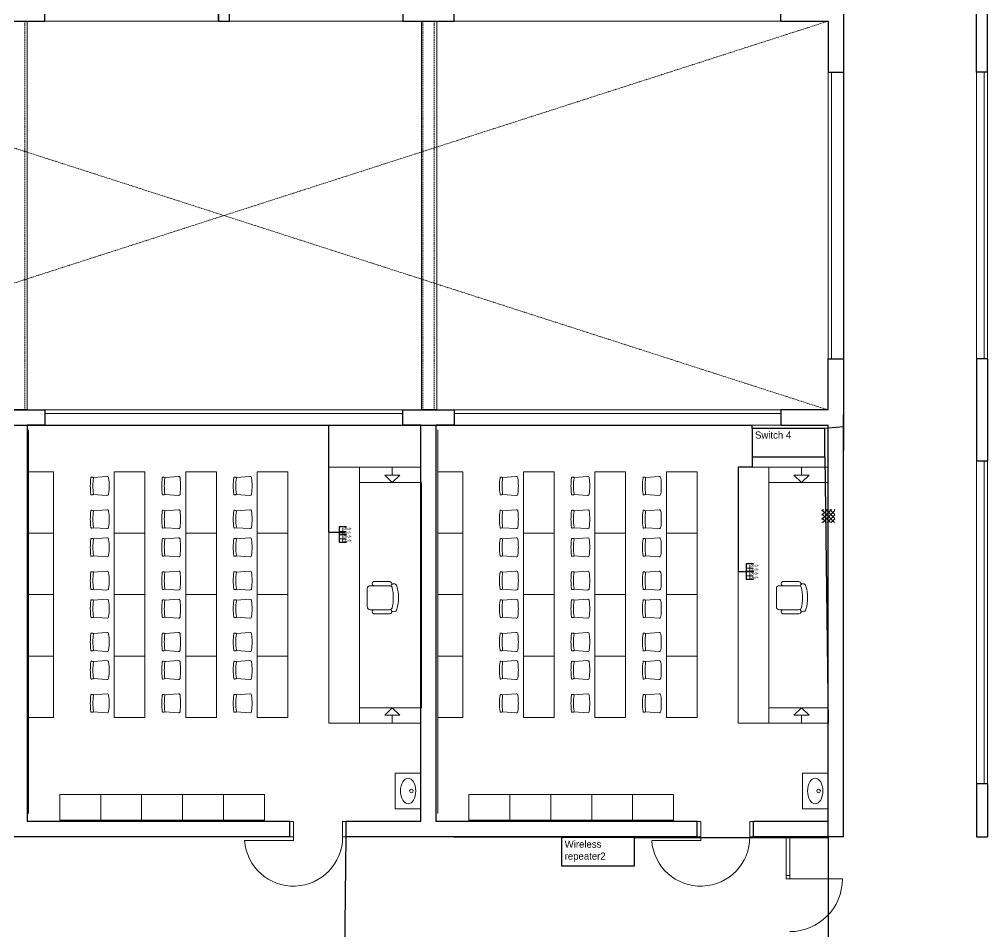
# Model space of a CAD drawing. Header units: inches. Extents: x 11 to 1053, y 2 to 902.
# Drawn here: x 189.3 to 378.6, y 184.9 to 363.3 of the extents above; entities that cross this region are included whole.
import ezdxf

# ---------------------------------------------------------------- set-up
doc = ezdxf.new("R2010")
doc.units = ezdxf.units.IN
doc.header["$MEASUREMENT"] = 0
doc.linetypes.add('DASHED', pattern=[0.75, 0.5, -0.25])
doc.linetypes.add('DASHED2', pattern=[0.375, 0.25, -0.125])
for name, color, linetype, lineweight in [('A-CRTKANO', 5, 'DASHED2', 0), ('A-GREDE', 5, 'DASHED2', 0), ('A-SANITARIJE', 253, 'Continuous', 0), ('OPREMA', 253, 'Continuous', 0), ('STOLARIJA', 5, 'Continuous', 0), ('ZID', 5, 'Continuous', 30)]:
    doc.layers.add(name, color=color, linetype=linetype, lineweight=lineweight)
doc.layers.add('SRAFURA', color=2, linetype='Continuous')

msp = doc.modelspace()

# ---------------------------------------------------------------- hatches: boundary and pattern name
at = {"layer": 'SRAFURA'}
h = msp.add_hatch(dxfattribs=at)
h.set_pattern_fill('ANSI37', color=256, scale=4.5, angle=90, style=0)
h.set_pattern_definition([(315, (5245.03795, -8074.3161), (0.397747564, 0.397747564), []), (45, (5245.03795, -8074.3161), (-0.397747564, 0.397747564), [])])
h.paths.add_polyline_path([(346.23, 264.91), (348.73, 264.91), (348.73, 267.41), (346.23, 267.41)])

# ---------------------------------------------------------------- linework, layer by layer
at = {"color": 3}
for p, q in [((350.43, 365.11, 50), (350.43, 283.58, 50)), ((251.11, 283.86, 100), (170.12, 283.86, 100)), ((249.83, 263, 50), (249.83, 283.91, 50)), ((332.57, 283.86, 100), (251.11, 283.86, 100)), ((332.57, 283.28, 100), (332.57, 283.86, 100)), ((350.43, 283.58, 50), (346.82, 283.28, 100)), ((332.57, 277.76, 100), (332.57, 275.69, 100)), ((346.82, 277.76, 100), (347.43, 225.69, 50)), ((332.57, 275.69, 100), (329.83, 275.69, 50)), ((329.83, 275.69, 50), (329.83, 255.33, 50)), ((295.35, 203.3), (253.23, 203.41, 50)), ((347.43, 203.3), (347.43, 166.41))]:
    msp.add_line(p, q, dxfattribs=at)
at = {"color": 2}
for p, q in [((253.29, 264.02), (251.86, 264.02)), ((251.86, 264.02), (251.86, 262.53)), ((251.86, 262.53), (253.29, 262.53)), ((253.29, 262.53), (251.86, 262.53)), ((251.86, 262.53), (251.86, 261.05)), ((251.86, 261.05), (253.29, 261.05)), ((332.88, 256.81), (331.45, 256.81)), ((331.45, 256.81), (331.45, 255.33)), ((331.45, 255.33), (332.88, 255.33)), ((332.88, 255.33), (331.45, 255.33)), ((331.45, 255.33), (331.45, 253.84)), ((331.45, 253.84), (332.88, 253.84))]:
    msp.add_line(p, q, dxfattribs=at)
at = {"color": 85, "true_color": 0x58ba48}
for p, q in [((249.83, 263, 50), (253.05, 263, 50)), ((329.83, 255.33, 50), (332.95, 255.33, 50)), ((347.43, 206.41, 50), (347.43, 225.69, 50)), ((347.43, 203.3), (347.43, 206.41, 50)), ((252.83, 171.89, 100), (253.23, 203.41, 50)), ((309.6, 203.3), (347.43, 203.3))]:
    msp.add_line(p, q, dxfattribs=at)
at = {"color": 85, "true_color": 0x58ba48, "elevation": 100}
msp.add_lwpolyline([(332.57, 283.28), (332.57, 277.76), (346.82, 277.76), (346.82, 283.28)], close=True, dxfattribs=at)
at = {"color": 6}
msp.add_lwpolyline([(295.35, 203.3), (295.35, 197.77), (309.6, 197.77), (309.6, 203.3)], close=True, dxfattribs=at)
at = {"layer": 'A-CRTKANO', "linetype": 'DASHED', "ltscale": 0.5}
for p, q in [((111.23, 362.91, 50), (347.43, 286.91, 50)), ((347.43, 362.91, 50), (111.23, 286.91, 50))]:
    msp.add_line(p, q, dxfattribs=at)
at = {"layer": 'A-GREDE'}
for p, q in [((190.43, 362.91, 50), (190.43, 286.91, 50)), ((268.23, 362.91, 50), (268.23, 286.91, 50)), ((270.43, 362.91, 50), (270.43, 286.91, 50))]:
    msp.add_line(p, q, dxfattribs=at)
at = {"layer": 'A-GREDE', "linetype": 'Continuous'}
for p, q in [((190.83, 362.91, 50), (190.83, 286.91, 50)), ((267.93, 362.91, 50), (267.93, 286.91, 50)), ((270.93, 362.91, 50), (270.93, 286.91, 50))]:
    msp.add_line(p, q, dxfattribs=at)
at = {"layer": 'A-SANITARIJE'}
for p, q in [((267.83, 215.91, 50), (262.83, 215.91, 50)), ((262.83, 215.91, 50), (262.83, 208.91, 50)), ((347.43, 215.91, 50), (342.43, 215.91, 50)), ((342.43, 215.91, 50), (342.43, 208.91, 50)), ((267.83, 208.91, 50), (262.83, 208.91, 50)), ((347.43, 208.91, 50), (342.43, 208.91, 50))]:
    msp.add_line(p, q, dxfattribs=at)
for centre in [(265.98, 212.41, 50), (345.58, 212.41, 50)]:
    msp.add_circle(centre, 0.35, dxfattribs=at)
at = {"layer": 'A-SANITARIJE', "extrusion": (0, 0, -1)}
for centre in [(265.33, 212.41, 50), (344.93, 212.41, 50)]:
    msp.add_ellipse(centre, major_axis=(0, 2.5), ratio=0.6, dxfattribs=at)
at = {"layer": 'OPREMA'}
for p, q in [((191.13, 207.99, 50), (191.13, 282.99, 50)), ((271.13, 207.99, 50), (271.13, 282.99, 50)), ((235.83, 274.79, 50), (235.83, 262.79, 50)), ((241.83, 274.79, 50), (235.83, 274.79, 50)), ((241.83, 262.79, 50), (241.83, 274.79, 50)), ((249.83, 275.69, 50), (249.83, 225.69, 50)), ((249.83, 275.69, 50), (255.83, 275.69, 50)), ((255.83, 275.69, 50), (255.83, 225.69, 50)), ((255.83, 275.69, 50), (267.89, 275.69, 50)), ((262.23, 274.17, 50), (262.23, 275.69, 50)), ((315.83, 274.79, 50), (315.83, 262.79, 50)), ((321.83, 274.79, 50), (315.83, 274.79, 50)), ((321.83, 262.79, 50), (321.83, 274.79, 50)), ((329.83, 275.69, 50), (329.83, 225.69, 50)), ((329.83, 275.69, 50), (335.83, 275.69, 50)), ((335.83, 275.69, 50), (335.83, 225.69, 50)), ((335.83, 275.69, 50), (347.43, 275.69, 50)), ((342.23, 274.17, 50), (342.23, 275.69, 50)), ((203.47, 273.78, 50), (203.67, 273.75, 50)), ((206.46, 273.89, 50), (203.77, 273.7, 50)), ((217.45, 273.78, 50), (217.65, 273.75, 50)), ((220.44, 273.89, 50), (217.75, 273.7, 50)), ((231.42, 273.78, 50), (231.62, 273.75, 50)), ((234.41, 273.89, 50), (231.72, 273.7, 50)), ((267.93, 272.69, 50), (255.83, 272.69, 50)), ((262.23, 272.69, 50), (260.75, 274.17, 50)), ((263.71, 274.17, 50), (260.75, 274.17, 50)), ((262.23, 272.69, 50), (263.71, 274.17, 50)), ((267.93, 228.69, 50), (267.93, 272.69, 50)), ((283.47, 273.78, 50), (283.67, 273.75, 50)), ((286.46, 273.89, 50), (283.77, 273.7, 50)), ((297.45, 273.78, 50), (297.65, 273.75, 50)), ((300.44, 273.89, 50), (297.75, 273.7, 50)), ((311.42, 273.78, 50), (311.62, 273.75, 50)), ((314.41, 273.89, 50), (311.72, 273.7, 50)), ((347.43, 272.69, 50), (335.83, 272.69, 50)), ((342.23, 272.69, 50), (340.75, 274.17, 50)), ((343.71, 274.17, 50), (340.75, 274.17, 50)), ((342.23, 272.69, 50), (343.71, 274.17, 50)), ((203.47, 270.29, 50), (203.67, 270.32, 50)), ((206.46, 270.19, 50), (203.77, 270.38, 50)), ((217.45, 270.29, 50), (217.65, 270.32, 50)), ((220.44, 270.19, 50), (217.75, 270.38, 50)), ((231.42, 270.29, 50), (231.62, 270.32, 50)), ((234.41, 270.19, 50), (231.72, 270.38, 50)), ((283.47, 270.29, 50), (283.67, 270.32, 50)), ((286.46, 270.19, 50), (283.77, 270.38, 50)), ((297.45, 270.29, 50), (297.65, 270.32, 50)), ((300.44, 270.19, 50), (297.75, 270.38, 50)), ((311.42, 270.29, 50), (311.62, 270.32, 50)), ((314.41, 270.19, 50), (311.72, 270.38, 50)), ((203.47, 267.28, 50), (203.67, 267.25, 50)), ((206.46, 267.39, 50), (203.77, 267.2, 50)), ((217.45, 267.28, 50), (217.65, 267.25, 50)), ((220.44, 267.39, 50), (217.75, 267.2, 50)), ((231.42, 267.28, 50), (231.62, 267.25, 50)), ((234.41, 267.39, 50), (231.72, 267.2, 50)), ((283.47, 267.28, 50), (283.67, 267.25, 50)), ((286.46, 267.39, 50), (283.77, 267.2, 50)), ((297.45, 267.28, 50), (297.65, 267.25, 50)), ((300.44, 267.39, 50), (297.75, 267.2, 50)), ((311.42, 267.28, 50), (311.62, 267.25, 50)), ((314.41, 267.39, 50), (311.72, 267.2, 50)), ((249.83, 235.79, 50), (249.83, 265.79, 50)), ((329.83, 235.79, 50), (329.83, 265.79, 50)), ((203.47, 263.79, 50), (203.67, 263.82, 50)), ((206.46, 263.69, 50), (203.77, 263.88, 50)), ((217.45, 263.79, 50), (217.65, 263.82, 50)), ((220.44, 263.69, 50), (217.75, 263.88, 50)), ((231.42, 263.79, 50), (231.62, 263.82, 50)), ((234.41, 263.69, 50), (231.72, 263.88, 50)), ((283.47, 263.79, 50), (283.67, 263.82, 50)), ((286.46, 263.69, 50), (283.77, 263.88, 50)), ((297.45, 263.79, 50), (297.65, 263.82, 50)), ((300.44, 263.69, 50), (297.75, 263.88, 50)), ((311.42, 263.79, 50), (311.62, 263.82, 50)), ((314.41, 263.69, 50), (311.72, 263.88, 50)), ((203.47, 261.78, 50), (203.67, 261.75, 50)), ((206.46, 261.89, 50), (203.77, 261.7, 50)), ((217.45, 261.78, 50), (217.65, 261.75, 50)), ((220.44, 261.89, 50), (217.75, 261.7, 50)), ((231.42, 261.78, 50), (231.62, 261.75, 50)), ((234.41, 261.89, 50), (231.72, 261.7, 50)), ((235.83, 262.79, 50), (241.83, 262.79, 50)), ((283.47, 261.78, 50), (283.67, 261.75, 50)), ((286.46, 261.89, 50), (283.77, 261.7, 50)), ((297.45, 261.78, 50), (297.65, 261.75, 50)), ((300.44, 261.89, 50), (297.75, 261.7, 50)), ((311.42, 261.78, 50), (311.62, 261.75, 50)), ((314.41, 261.89, 50), (311.72, 261.7, 50)), ((315.83, 262.79, 50), (321.83, 262.79, 50)), ((203.47, 258.29, 50), (203.67, 258.32, 50)), ((206.46, 258.19, 50), (203.77, 258.38, 50)), ((217.45, 258.29, 50), (217.65, 258.32, 50)), ((220.44, 258.19, 50), (217.75, 258.38, 50)), ((231.42, 258.29, 50), (231.62, 258.32, 50)), ((234.41, 258.19, 50), (231.72, 258.38, 50)), ((283.47, 258.29, 50), (283.67, 258.32, 50)), ((286.46, 258.19, 50), (283.77, 258.38, 50)), ((297.45, 258.29, 50), (297.65, 258.32, 50)), ((300.44, 258.19, 50), (297.75, 258.38, 50)), ((311.42, 258.29, 50), (311.62, 258.32, 50)), ((314.41, 258.19, 50), (311.72, 258.38, 50)), ((203.47, 255.28, 50), (203.67, 255.25, 50)), ((206.46, 255.39, 50), (203.77, 255.2, 50)), ((217.45, 255.28, 50), (217.65, 255.25, 50)), ((220.44, 255.39, 50), (217.75, 255.2, 50)), ((231.42, 255.28, 50), (231.62, 255.25, 50)), ((234.41, 255.39, 50), (231.72, 255.2, 50)), ((283.47, 255.28, 50), (283.67, 255.25, 50)), ((286.46, 255.39, 50), (283.77, 255.2, 50)), ((297.45, 255.28, 50), (297.65, 255.25, 50)), ((300.44, 255.39, 50), (297.75, 255.2, 50)), ((311.42, 255.28, 50), (311.62, 255.25, 50)), ((314.41, 255.39, 50), (311.72, 255.2, 50)), ((203.47, 251.79, 50), (203.67, 251.82, 50)), ((206.46, 251.69, 50), (203.77, 251.88, 50)), ((217.45, 251.79, 50), (217.65, 251.82, 50)), ((220.44, 251.69, 50), (217.75, 251.88, 50)), ((231.42, 251.79, 50), (231.62, 251.82, 50)), ((234.41, 251.69, 50), (231.72, 251.88, 50)), ((257.33, 251.93, 50), (257.33, 250.19, 50)), ((261.67, 252.53, 50), (257.93, 252.53, 50)), ((261.81, 253.33, 50), (258.53, 253.33, 50)), ((283.47, 251.79, 50), (283.67, 251.82, 50)), ((286.46, 251.69, 50), (283.77, 251.88, 50)), ((297.45, 251.79, 50), (297.65, 251.82, 50)), ((300.44, 251.69, 50), (297.75, 251.88, 50)), ((311.42, 251.79, 50), (311.62, 251.82, 50)), ((314.41, 251.69, 50), (311.72, 251.88, 50)), ((337.33, 251.93, 50), (337.33, 250.19, 50)), ((341.67, 252.53, 50), (337.93, 252.53, 50)), ((341.81, 253.33, 50), (338.53, 253.33, 50)), ((206.46, 249.89, 50), (203.77, 249.7, 50)), ((220.44, 249.89, 50), (217.75, 249.7, 50)), ((234.41, 249.89, 50), (231.72, 249.7, 50)), ((257.33, 248.45, 50), (257.33, 250.19, 50)), ((286.46, 249.89, 50), (283.77, 249.7, 50)), ((300.44, 249.89, 50), (297.75, 249.7, 50)), ((314.41, 249.89, 50), (311.72, 249.7, 50)), ((337.33, 248.45, 50), (337.33, 250.19, 50)), ((203.47, 249.78, 50), (203.67, 249.75, 50)), ((217.45, 249.78, 50), (217.65, 249.75, 50)), ((231.42, 249.78, 50), (231.62, 249.75, 50)), ((283.47, 249.78, 50), (283.67, 249.75, 50)), ((297.45, 249.78, 50), (297.65, 249.75, 50)), ((311.42, 249.78, 50), (311.62, 249.75, 50)), ((203.47, 246.29, 50), (203.67, 246.32, 50)), ((206.46, 246.19, 50), (203.77, 246.38, 50)), ((217.45, 246.29, 50), (217.65, 246.32, 50)), ((220.44, 246.19, 50), (217.75, 246.38, 50)), ((231.42, 246.29, 50), (231.62, 246.32, 50)), ((234.41, 246.19, 50), (231.72, 246.38, 50)), ((261.67, 247.85, 50), (257.93, 247.85, 50)), ((261.81, 247.05, 50), (258.53, 247.05, 50)), ((283.47, 246.29, 50), (283.67, 246.32, 50)), ((286.46, 246.19, 50), (283.77, 246.38, 50)), ((297.45, 246.29, 50), (297.65, 246.32, 50)), ((300.44, 246.19, 50), (297.75, 246.38, 50)), ((311.42, 246.29, 50), (311.62, 246.32, 50)), ((314.41, 246.19, 50), (311.72, 246.38, 50)), ((341.67, 247.85, 50), (337.93, 247.85, 50)), ((341.81, 247.05, 50), (338.53, 247.05, 50)), ((203.47, 243.28, 50), (203.67, 243.25, 50)), ((206.46, 243.39, 50), (203.77, 243.2, 50)), ((217.45, 243.28, 50), (217.65, 243.25, 50)), ((220.44, 243.39, 50), (217.75, 243.2, 50)), ((231.42, 243.28, 50), (231.62, 243.25, 50)), ((234.41, 243.39, 50), (231.72, 243.2, 50)), ((283.47, 243.28, 50), (283.67, 243.25, 50)), ((286.46, 243.39, 50), (283.77, 243.2, 50)), ((297.45, 243.28, 50), (297.65, 243.25, 50)), ((300.44, 243.39, 50), (297.75, 243.2, 50)), ((311.42, 243.28, 50), (311.62, 243.25, 50)), ((314.41, 243.39, 50), (311.72, 243.2, 50)), ((203.47, 239.79, 50), (203.67, 239.82, 50)), ((206.46, 239.69, 50), (203.77, 239.88, 50)), ((217.45, 239.79, 50), (217.65, 239.82, 50)), ((220.44, 239.69, 50), (217.75, 239.88, 50)), ((231.42, 239.79, 50), (231.62, 239.82, 50)), ((234.41, 239.69, 50), (231.72, 239.88, 50)), ((283.47, 239.79, 50), (283.67, 239.82, 50)), ((286.46, 239.69, 50), (283.77, 239.88, 50)), ((297.45, 239.79, 50), (297.65, 239.82, 50)), ((300.44, 239.69, 50), (297.75, 239.88, 50)), ((311.42, 239.79, 50), (311.62, 239.82, 50)), ((314.41, 239.69, 50), (311.72, 239.88, 50)), ((203.47, 237.78, 50), (203.67, 237.75, 50)), ((206.46, 237.89, 50), (203.77, 237.7, 50)), ((217.45, 237.78, 50), (217.65, 237.75, 50)), ((220.44, 237.89, 50), (217.75, 237.7, 50)), ((231.42, 237.78, 50), (231.62, 237.75, 50)), ((234.41, 237.89, 50), (231.72, 237.7, 50)), ((283.47, 237.78, 50), (283.67, 237.75, 50)), ((286.46, 237.89, 50), (283.77, 237.7, 50)), ((297.45, 237.78, 50), (297.65, 237.75, 50)), ((300.44, 237.89, 50), (297.75, 237.7, 50)), ((311.42, 237.78, 50), (311.62, 237.75, 50)), ((314.41, 237.89, 50), (311.72, 237.7, 50)), ((203.47, 234.29, 50), (203.67, 234.32, 50)), ((206.46, 234.19, 50), (203.77, 234.38, 50)), ((217.45, 234.29, 50), (217.65, 234.32, 50)), ((220.44, 234.19, 50), (217.75, 234.38, 50)), ((231.42, 234.29, 50), (231.62, 234.32, 50)), ((234.41, 234.19, 50), (231.72, 234.38, 50)), ((283.47, 234.29, 50), (283.67, 234.32, 50)), ((286.46, 234.19, 50), (283.77, 234.38, 50)), ((297.45, 234.29, 50), (297.65, 234.32, 50)), ((300.44, 234.19, 50), (297.75, 234.38, 50)), ((311.42, 234.29, 50), (311.62, 234.32, 50)), ((314.41, 234.19, 50), (311.72, 234.38, 50)), ((203.47, 231.28, 50), (203.67, 231.25, 50)), ((206.46, 231.39, 50), (203.77, 231.2, 50)), ((217.45, 231.28, 50), (217.65, 231.25, 50)), ((220.44, 231.39, 50), (217.75, 231.2, 50)), ((231.42, 231.28, 50), (231.62, 231.25, 50)), ((234.41, 231.39, 50), (231.72, 231.2, 50)), ((283.47, 231.28, 50), (283.67, 231.25, 50)), ((286.46, 231.39, 50), (283.77, 231.2, 50)), ((297.45, 231.28, 50), (297.65, 231.25, 50)), ((300.44, 231.39, 50), (297.75, 231.2, 50)), ((311.42, 231.28, 50), (311.62, 231.25, 50)), ((314.41, 231.39, 50), (311.72, 231.2, 50)), ((203.47, 227.79, 50), (203.67, 227.82, 50)), ((206.46, 227.69, 50), (203.77, 227.88, 50)), ((217.45, 227.79, 50), (217.65, 227.82, 50)), ((220.44, 227.69, 50), (217.75, 227.88, 50)), ((231.42, 227.79, 50), (231.62, 227.82, 50)), ((234.41, 227.69, 50), (231.72, 227.88, 50)), ((267.93, 228.69, 50), (255.83, 228.69, 50)), ((262.23, 228.69, 50), (260.75, 227.2, 50)), ((260.75, 227.2, 50), (263.71, 227.2, 50)), ((262.23, 228.69, 50), (263.71, 227.2, 50)), ((262.23, 227.2, 50), (262.23, 225.69, 50)), ((283.47, 227.79, 50), (283.67, 227.82, 50)), ((286.46, 227.69, 50), (283.77, 227.88, 50)), ((297.45, 227.79, 50), (297.65, 227.82, 50)), ((300.44, 227.69, 50), (297.75, 227.88, 50)), ((311.42, 227.79, 50), (311.62, 227.82, 50)), ((314.41, 227.69, 50), (311.72, 227.88, 50)), ((347.43, 228.69, 50), (335.83, 228.69, 50)), ((342.23, 228.69, 50), (340.75, 227.2, 50)), ((340.75, 227.2, 50), (343.71, 227.2, 50)), ((342.23, 228.69, 50), (343.71, 227.2, 50)), ((342.23, 227.2, 50), (342.23, 225.69, 50)), ((249.83, 225.69, 50), (255.83, 225.69, 50)), ((255.83, 225.69, 50), (267.83, 225.69, 50)), ((329.83, 225.69, 50), (335.83, 225.69, 50)), ((335.83, 225.69, 50), (347.43, 225.69, 50))]:
    msp.add_line(p, q, dxfattribs=at)
at = {"layer": 'OPREMA', "elevation": 50}
for points in [[(196.03, 262.79), (196.03, 274.79), (191.13, 274.79), (191.13, 262.79)], [(207.88, 274.79), (207.88, 262.79), (213.88, 262.79), (213.88, 274.79)], [(221.86, 274.79), (221.86, 262.79), (227.86, 262.79), (227.86, 274.79)], [(276.03, 262.79), (276.03, 274.79), (271.13, 274.79), (271.13, 262.79)], [(287.88, 274.79), (287.88, 262.79), (293.88, 262.79), (293.88, 274.79)], [(301.86, 274.79), (301.86, 262.79), (307.86, 262.79), (307.86, 274.79)], [(196.03, 250.79), (196.03, 262.79), (191.13, 262.79), (191.13, 250.79)], [(207.88, 262.79), (207.88, 250.79), (213.88, 250.79), (213.88, 262.79)], [(221.86, 262.79), (221.86, 250.79), (227.86, 250.79), (227.86, 262.79)], [(235.83, 262.79), (235.83, 250.79), (241.83, 250.79), (241.83, 262.79)], [(276.03, 250.79), (276.03, 262.79), (271.13, 262.79), (271.13, 250.79)], [(287.88, 262.79), (287.88, 250.79), (293.88, 250.79), (293.88, 262.79)], [(301.86, 262.79), (301.86, 250.79), (307.86, 250.79), (307.86, 262.79)], [(315.83, 262.79), (315.83, 250.79), (321.83, 250.79), (321.83, 262.79)], [(196.03, 238.79), (196.03, 250.79), (191.13, 250.79), (191.13, 238.79)], [(207.88, 250.79), (207.88, 238.79), (213.88, 238.79), (213.88, 250.79)], [(221.86, 250.79), (221.86, 238.79), (227.86, 238.79), (227.86, 250.79)], [(235.83, 250.79), (235.83, 238.79), (241.83, 238.79), (241.83, 250.79)], [(276.03, 238.79), (276.03, 250.79), (271.13, 250.79), (271.13, 238.79)], [(287.88, 250.79), (287.88, 238.79), (293.88, 238.79), (293.88, 250.79)], [(301.86, 250.79), (301.86, 238.79), (307.86, 238.79), (307.86, 250.79)], [(315.83, 250.79), (315.83, 238.79), (321.83, 238.79), (321.83, 250.79)], [(196.03, 226.79), (196.03, 238.79), (191.13, 238.79), (191.13, 226.79)], [(207.88, 238.79), (207.88, 226.79), (213.88, 226.79), (213.88, 238.79)], [(221.86, 238.79), (221.86, 226.79), (227.86, 226.79), (227.86, 238.79)], [(235.83, 238.79), (235.83, 226.79), (241.83, 226.79), (241.83, 238.79)], [(276.03, 226.79), (276.03, 238.79), (271.13, 238.79), (271.13, 226.79)], [(287.88, 238.79), (287.88, 226.79), (293.88, 226.79), (293.88, 238.79)], [(301.86, 238.79), (301.86, 226.79), (307.86, 226.79), (307.86, 238.79)], [(315.83, 238.79), (315.83, 226.79), (321.83, 226.79), (321.83, 238.79)], [(205.23, 206.71), (205.23, 211.71), (197.23, 211.71), (197.23, 206.71)], [(213.23, 206.71), (213.23, 211.71), (205.23, 211.71), (205.23, 206.71)], [(221.23, 206.71), (221.23, 211.71), (213.23, 211.71), (213.23, 206.71)], [(229.23, 206.71), (229.23, 211.71), (221.23, 211.71), (221.23, 206.71)], [(237.23, 206.71), (237.23, 211.71), (229.23, 211.71), (229.23, 206.71)], [(285.23, 206.71), (285.23, 211.71), (277.23, 211.71), (277.23, 206.71)], [(293.23, 206.71), (293.23, 211.71), (285.23, 211.71), (285.23, 206.71)], [(301.23, 206.71), (301.23, 211.71), (293.23, 211.71), (293.23, 206.71)], [(309.23, 206.71), (309.23, 211.71), (301.23, 211.71), (301.23, 206.71)], [(317.23, 206.71), (317.23, 211.71), (309.23, 211.71), (309.23, 206.71)]]:
    msp.add_lwpolyline(points, close=True, dxfattribs=at)
at = {"layer": 'OPREMA'}
for centre, radius, start, end in [((215.26, 272.04, 50), 12.06, 172.2998, 187.7002), ((203.45, 273.63, 50), 0.15, 82.0366, 172.2998), ((203.65, 273.6, 50), 0.15, 352.3043, 82.0366), ((215.26, 272.04, 50), 11.56, 172.3043, 187.6957), ((206.48, 273.59, 50), 0.3, 0, 93.5763), ((194.82, 272.04, 50), 12.06, 352.6172, 7.3828), ((229.23, 272.04, 50), 12.06, 172.2998, 187.7002), ((217.43, 273.63, 50), 0.15, 82.0366, 172.2998), ((217.63, 273.6, 50), 0.15, 352.3043, 82.0366), ((229.23, 272.04, 50), 11.56, 172.3043, 187.6957), ((220.46, 273.59, 50), 0.3, 0, 93.5763), ((208.79, 272.04, 50), 12.06, 352.6172, 7.3828), ((243.21, 272.04, 50), 12.06, 172.2998, 187.7002), ((231.4, 273.63, 50), 0.15, 82.0366, 172.2998), ((231.6, 273.6, 50), 0.15, 352.3043, 82.0366), ((243.21, 272.04, 50), 11.56, 172.3043, 187.6957), ((234.43, 273.59, 50), 0.3, 0, 93.5763), ((222.77, 272.04, 50), 12.06, 352.6172, 7.3828), ((295.26, 272.04, 50), 12.06, 172.2998, 187.7002), ((283.45, 273.63, 50), 0.15, 82.0366, 172.2998), ((283.65, 273.6, 50), 0.15, 352.3043, 82.0366), ((295.26, 272.04, 50), 11.56, 172.3043, 187.6957), ((286.48, 273.59, 50), 0.3, 0, 93.5763), ((274.82, 272.04, 50), 12.06, 352.6172, 7.3828), ((309.23, 272.04, 50), 12.06, 172.2998, 187.7002), ((297.43, 273.63, 50), 0.15, 82.0366, 172.2998), ((297.63, 273.6, 50), 0.15, 352.3043, 82.0366), ((309.23, 272.04, 50), 11.56, 172.3043, 187.6957), ((300.46, 273.59, 50), 0.3, 0, 93.5763), ((288.79, 272.04, 50), 12.06, 352.6172, 7.3828), ((323.21, 272.04, 50), 12.06, 172.2998, 187.7002), ((311.4, 273.63, 50), 0.15, 82.0366, 172.2998), ((311.6, 273.6, 50), 0.15, 352.3043, 82.0366), ((323.21, 272.04, 50), 11.56, 172.3043, 187.6957), ((314.43, 273.59, 50), 0.3, 0, 93.5763), ((302.77, 272.04, 50), 12.06, 352.6172, 7.3828), ((203.45, 270.44, 50), 0.15, 187.7002, 277.9634), ((203.65, 270.47, 50), 0.15, 277.9634, 7.6957), ((206.48, 270.49, 50), 0.3, 266.4237, 0), ((217.43, 270.44, 50), 0.15, 187.7002, 277.9634), ((217.63, 270.47, 50), 0.15, 277.9634, 7.6957), ((220.46, 270.49, 50), 0.3, 266.4237, 0), ((231.4, 270.44, 50), 0.15, 187.7002, 277.9634), ((231.6, 270.47, 50), 0.15, 277.9634, 7.6957), ((234.43, 270.49, 50), 0.3, 266.4237, 0), ((283.45, 270.44, 50), 0.15, 187.7002, 277.9634), ((283.65, 270.47, 50), 0.15, 277.9634, 7.6957), ((286.48, 270.49, 50), 0.3, 266.4237, 0), ((297.43, 270.44, 50), 0.15, 187.7002, 277.9634), ((297.63, 270.47, 50), 0.15, 277.9634, 7.6957), ((300.46, 270.49, 50), 0.3, 266.4237, 0), ((311.4, 270.44, 50), 0.15, 187.7002, 277.9634), ((311.6, 270.47, 50), 0.15, 277.9634, 7.6957), ((314.43, 270.49, 50), 0.3, 266.4237, 0), ((215.26, 265.54, 50), 12.06, 172.2998, 187.7002), ((203.45, 267.13, 50), 0.15, 82.0366, 172.2998), ((203.65, 267.1, 50), 0.15, 352.3043, 82.0366), ((215.26, 265.54, 50), 11.56, 172.3043, 187.6957), ((206.48, 267.09, 50), 0.3, 0, 93.5763), ((194.82, 265.54, 50), 12.06, 352.6172, 7.3828), ((229.23, 265.54, 50), 12.06, 172.2998, 187.7002), ((217.43, 267.13, 50), 0.15, 82.0366, 172.2998), ((217.63, 267.1, 50), 0.15, 352.3043, 82.0366), ((229.23, 265.54, 50), 11.56, 172.3043, 187.6957), ((220.46, 267.09, 50), 0.3, 0, 93.5763), ((208.79, 265.54, 50), 12.06, 352.6172, 7.3828), ((243.21, 265.54, 50), 12.06, 172.2998, 187.7002), ((231.4, 267.13, 50), 0.15, 82.0366, 172.2998), ((231.6, 267.1, 50), 0.15, 352.3043, 82.0366), ((243.21, 265.54, 50), 11.56, 172.3043, 187.6957), ((234.43, 267.09, 50), 0.3, 0, 93.5763), ((222.77, 265.54, 50), 12.06, 352.6172, 7.3828), ((295.26, 265.54, 50), 12.06, 172.2998, 187.7002), ((283.45, 267.13, 50), 0.15, 82.0366, 172.2998), ((283.65, 267.1, 50), 0.15, 352.3043, 82.0366), ((295.26, 265.54, 50), 11.56, 172.3043, 187.6957), ((286.48, 267.09, 50), 0.3, 0, 93.5763), ((274.82, 265.54, 50), 12.06, 352.6172, 7.3828), ((309.23, 265.54, 50), 12.06, 172.2998, 187.7002), ((297.43, 267.13, 50), 0.15, 82.0366, 172.2998), ((297.63, 267.1, 50), 0.15, 352.3043, 82.0366), ((309.23, 265.54, 50), 11.56, 172.3043, 187.6957), ((300.46, 267.09, 50), 0.3, 0, 93.5763), ((288.79, 265.54, 50), 12.06, 352.6172, 7.3828), ((323.21, 265.54, 50), 12.06, 172.2998, 187.7002), ((311.4, 267.13, 50), 0.15, 82.0366, 172.2998), ((311.6, 267.1, 50), 0.15, 352.3043, 82.0366), ((323.21, 265.54, 50), 11.56, 172.3043, 187.6957), ((314.43, 267.09, 50), 0.3, 0, 93.5763), ((302.77, 265.54, 50), 12.06, 352.6172, 7.3828), ((203.45, 263.94, 50), 0.15, 187.7002, 277.9634), ((203.65, 263.97, 50), 0.15, 277.9634, 7.6957), ((206.48, 263.99, 50), 0.3, 266.4237, 0), ((217.43, 263.94, 50), 0.15, 187.7002, 277.9634), ((217.63, 263.97, 50), 0.15, 277.9634, 7.6957), ((220.46, 263.99, 50), 0.3, 266.4237, 0), ((231.4, 263.94, 50), 0.15, 187.7002, 277.9634), ((231.6, 263.97, 50), 0.15, 277.9634, 7.6957), ((234.43, 263.99, 50), 0.3, 266.4237, 0), ((283.45, 263.94, 50), 0.15, 187.7002, 277.9634), ((283.65, 263.97, 50), 0.15, 277.9634, 7.6957), ((286.48, 263.99, 50), 0.3, 266.4237, 0), ((297.43, 263.94, 50), 0.15, 187.7002, 277.9634), ((297.63, 263.97, 50), 0.15, 277.9634, 7.6957), ((300.46, 263.99, 50), 0.3, 266.4237, 0), ((311.4, 263.94, 50), 0.15, 187.7002, 277.9634), ((311.6, 263.97, 50), 0.15, 277.9634, 7.6957), ((314.43, 263.99, 50), 0.3, 266.4237, 0), ((215.26, 260.04, 50), 12.06, 172.2998, 187.7002), ((203.45, 261.63, 50), 0.15, 82.0366, 172.2998), ((203.65, 261.6, 50), 0.15, 352.3043, 82.0366), ((215.26, 260.04, 50), 11.56, 172.3043, 187.6957), ((206.48, 261.59, 50), 0.3, 0, 93.5763), ((194.82, 260.04, 50), 12.06, 352.6172, 7.3828), ((229.23, 260.04, 50), 12.06, 172.2998, 187.7002), ((217.43, 261.63, 50), 0.15, 82.0366, 172.2998), ((217.63, 261.6, 50), 0.15, 352.3043, 82.0366), ((229.23, 260.04, 50), 11.56, 172.3043, 187.6957), ((220.46, 261.59, 50), 0.3, 0, 93.5763), ((208.79, 260.04, 50), 12.06, 352.6172, 7.3828), ((243.21, 260.04, 50), 12.06, 172.2998, 187.7002), ((231.4, 261.63, 50), 0.15, 82.0366, 172.2998), ((231.6, 261.6, 50), 0.15, 352.3043, 82.0366), ((243.21, 260.04, 50), 11.56, 172.3043, 187.6957), ((234.43, 261.59, 50), 0.3, 0, 93.5763), ((222.77, 260.04, 50), 12.06, 352.6172, 7.3828), ((295.26, 260.04, 50), 12.06, 172.2998, 187.7002), ((283.45, 261.63, 50), 0.15, 82.0366, 172.2998), ((283.65, 261.6, 50), 0.15, 352.3043, 82.0366), ((295.26, 260.04, 50), 11.56, 172.3043, 187.6957), ((286.48, 261.59, 50), 0.3, 0, 93.5763), ((274.82, 260.04, 50), 12.06, 352.6172, 7.3828), ((309.23, 260.04, 50), 12.06, 172.2998, 187.7002), ((297.43, 261.63, 50), 0.15, 82.0366, 172.2998), ((297.63, 261.6, 50), 0.15, 352.3043, 82.0366), ((309.23, 260.04, 50), 11.56, 172.3043, 187.6957), ((300.46, 261.59, 50), 0.3, 0, 93.5763), ((288.79, 260.04, 50), 12.06, 352.6172, 7.3828), ((323.21, 260.04, 50), 12.06, 172.2998, 187.7002), ((311.4, 261.63, 50), 0.15, 82.0366, 172.2998), ((311.6, 261.6, 50), 0.15, 352.3043, 82.0366), ((323.21, 260.04, 50), 11.56, 172.3043, 187.6957), ((314.43, 261.59, 50), 0.3, 0, 93.5763), ((302.77, 260.04, 50), 12.06, 352.6172, 7.3828), ((203.45, 258.44, 50), 0.15, 187.7002, 277.9634), ((203.65, 258.47, 50), 0.15, 277.9634, 7.6957), ((206.48, 258.49, 50), 0.3, 266.4237, 0), ((217.43, 258.44, 50), 0.15, 187.7002, 277.9634), ((217.63, 258.47, 50), 0.15, 277.9634, 7.6957), ((220.46, 258.49, 50), 0.3, 266.4237, 0), ((231.4, 258.44, 50), 0.15, 187.7002, 277.9634), ((231.6, 258.47, 50), 0.15, 277.9634, 7.6957), ((234.43, 258.49, 50), 0.3, 266.4237, 0), ((283.45, 258.44, 50), 0.15, 187.7002, 277.9634), ((283.65, 258.47, 50), 0.15, 277.9634, 7.6957), ((286.48, 258.49, 50), 0.3, 266.4237, 0), ((297.43, 258.44, 50), 0.15, 187.7002, 277.9634), ((297.63, 258.47, 50), 0.15, 277.9634, 7.6957), ((300.46, 258.49, 50), 0.3, 266.4237, 0), ((311.4, 258.44, 50), 0.15, 187.7002, 277.9634), ((311.6, 258.47, 50), 0.15, 277.9634, 7.6957), ((314.43, 258.49, 50), 0.3, 266.4237, 0), ((215.26, 253.54, 50), 12.06, 172.2998, 187.7002), ((203.45, 255.13, 50), 0.15, 82.0366, 172.2998), ((203.65, 255.1, 50), 0.15, 352.3043, 82.0366), ((215.26, 253.54, 50), 11.56, 172.3043, 187.6957), ((206.48, 255.09, 50), 0.3, 0, 93.5763), ((194.82, 253.54, 50), 12.06, 352.6172, 7.3828), ((229.23, 253.54, 50), 12.06, 172.2998, 187.7002), ((217.43, 255.13, 50), 0.15, 82.0366, 172.2998), ((217.63, 255.1, 50), 0.15, 352.3043, 82.0366), ((229.23, 253.54, 50), 11.56, 172.3043, 187.6957), ((220.46, 255.09, 50), 0.3, 0, 93.5763), ((208.79, 253.54, 50), 12.06, 352.6172, 7.3828), ((243.21, 253.54, 50), 12.06, 172.2998, 187.7002), ((231.4, 255.13, 50), 0.15, 82.0366, 172.2998), ((231.6, 255.1, 50), 0.15, 352.3043, 82.0366), ((243.21, 253.54, 50), 11.56, 172.3043, 187.6957), ((234.43, 255.09, 50), 0.3, 0, 93.5763), ((222.77, 253.54, 50), 12.06, 352.6172, 7.3828), ((295.26, 253.54, 50), 12.06, 172.2998, 187.7002), ((283.45, 255.13, 50), 0.15, 82.0366, 172.2998), ((283.65, 255.1, 50), 0.15, 352.3043, 82.0366), ((295.26, 253.54, 50), 11.56, 172.3043, 187.6957), ((286.48, 255.09, 50), 0.3, 0, 93.5763), ((274.82, 253.54, 50), 12.06, 352.6172, 7.3828), ((309.23, 253.54, 50), 12.06, 172.2998, 187.7002), ((297.43, 255.13, 50), 0.15, 82.0366, 172.2998), ((297.63, 255.1, 50), 0.15, 352.3043, 82.0366), ((309.23, 253.54, 50), 11.56, 172.3043, 187.6957), ((300.46, 255.09, 50), 0.3, 0, 93.5763), ((288.79, 253.54, 50), 12.06, 352.6172, 7.3828), ((323.21, 253.54, 50), 12.06, 172.2998, 187.7002), ((311.4, 255.13, 50), 0.15, 82.0366, 172.2998), ((311.6, 255.1, 50), 0.15, 352.3043, 82.0366), ((323.21, 253.54, 50), 11.56, 172.3043, 187.6957), ((314.43, 255.09, 50), 0.3, 0, 93.5763), ((302.77, 253.54, 50), 12.06, 352.6172, 7.3828), ((203.45, 251.94, 50), 0.15, 187.7002, 277.9634), ((203.65, 251.97, 50), 0.15, 277.9634, 7.6957), ((206.48, 251.99, 50), 0.3, 266.4237, 0), ((217.43, 251.94, 50), 0.15, 187.7002, 277.9634), ((217.63, 251.97, 50), 0.15, 277.9634, 7.6957), ((220.46, 251.99, 50), 0.3, 266.4237, 0), ((231.4, 251.94, 50), 0.15, 187.7002, 277.9634), ((231.6, 251.97, 50), 0.15, 277.9634, 7.6957), ((234.43, 251.99, 50), 0.3, 266.4237, 0), ((257.93, 251.93, 50), 0.6, 90, 180), ((258.75, 252.93, 50), 0.455, 118.3493, 241.6507), ((261.67, 251.93, 50), 0.6, 31.2435, 90), ((261.57, 252.74, 50), 0.633, 6.6331, 67.5695), ((262.54, 252.36, 50), 0.565, 8.0188, 171.9812), ((255.25, 250.38, 50), 7.18, 358.6122, 14.9824), ((257.72, 250.49, 50), 5.72, 356.9143, 19.9143), ((283.45, 251.94, 50), 0.15, 187.7002, 277.9634), ((283.65, 251.97, 50), 0.15, 277.9634, 7.6957), ((286.48, 251.99, 50), 0.3, 266.4237, 0), ((297.43, 251.94, 50), 0.15, 187.7002, 277.9634), ((297.63, 251.97, 50), 0.15, 277.9634, 7.6957), ((300.46, 251.99, 50), 0.3, 266.4237, 0), ((311.4, 251.94, 50), 0.15, 187.7002, 277.9634), ((311.6, 251.97, 50), 0.15, 277.9634, 7.6957), ((314.43, 251.99, 50), 0.3, 266.4237, 0), ((337.93, 251.93, 50), 0.6, 90, 180), ((338.75, 252.93, 50), 0.455, 118.3493, 241.6507), ((341.67, 251.93, 50), 0.6, 31.2435, 90), ((341.57, 252.74, 50), 0.633, 6.6331, 67.5695), ((342.54, 252.36, 50), 0.565, 8.0188, 171.9812), ((335.25, 250.38, 50), 7.18, 358.6122, 14.9824), ((337.72, 250.49, 50), 5.72, 356.9143, 19.9143), ((206.48, 249.59, 50), 0.3, 0, 93.5763), ((220.46, 249.59, 50), 0.3, 0, 93.5763), ((234.43, 249.59, 50), 0.3, 0, 93.5763), ((255.25, 249.99, 50), 7.18, 345.0176, 1.3878), ((257.72, 249.88, 50), 5.72, 340.0857, 3.0857), ((286.48, 249.59, 50), 0.3, 0, 93.5763), ((300.46, 249.59, 50), 0.3, 0, 93.5763), ((314.43, 249.59, 50), 0.3, 0, 93.5763), ((335.25, 249.99, 50), 7.18, 345.0176, 1.3878), ((337.72, 249.88, 50), 5.72, 340.0857, 3.0857), ((215.26, 248.04, 50), 12.06, 172.2998, 187.7002), ((203.45, 249.63, 50), 0.15, 82.0366, 172.2998), ((203.65, 249.6, 50), 0.15, 352.3043, 82.0366), ((215.26, 248.04, 50), 11.56, 172.3043, 187.6957), ((194.82, 248.04, 50), 12.06, 352.6172, 7.3828), ((229.23, 248.04, 50), 12.06, 172.2998, 187.7002), ((217.43, 249.63, 50), 0.15, 82.0366, 172.2998), ((217.63, 249.6, 50), 0.15, 352.3043, 82.0366), ((229.23, 248.04, 50), 11.56, 172.3043, 187.6957), ((208.79, 248.04, 50), 12.06, 352.6172, 7.3828), ((243.21, 248.04, 50), 12.06, 172.2998, 187.7002), ((231.4, 249.63, 50), 0.15, 82.0366, 172.2998), ((231.6, 249.6, 50), 0.15, 352.3043, 82.0366), ((243.21, 248.04, 50), 11.56, 172.3043, 187.6957), ((222.77, 248.04, 50), 12.06, 352.6172, 7.3828), ((257.93, 248.45, 50), 0.6, 180, 270), ((261.67, 248.45, 50), 0.6, 270, 328.7565), ((295.26, 248.04, 50), 12.06, 172.2998, 187.7002), ((283.45, 249.63, 50), 0.15, 82.0366, 172.2998), ((283.65, 249.6, 50), 0.15, 352.3043, 82.0366), ((295.26, 248.04, 50), 11.56, 172.3043, 187.6957), ((274.82, 248.04, 50), 12.06, 352.6172, 7.3828), ((309.23, 248.04, 50), 12.06, 172.2998, 187.7002), ((297.43, 249.63, 50), 0.15, 82.0366, 172.2998), ((297.63, 249.6, 50), 0.15, 352.3043, 82.0366), ((309.23, 248.04, 50), 11.56, 172.3043, 187.6957), ((288.79, 248.04, 50), 12.06, 352.6172, 7.3828), ((323.21, 248.04, 50), 12.06, 172.2998, 187.7002), ((311.4, 249.63, 50), 0.15, 82.0366, 172.2998), ((311.6, 249.6, 50), 0.15, 352.3043, 82.0366), ((323.21, 248.04, 50), 11.56, 172.3043, 187.6957), ((302.77, 248.04, 50), 12.06, 352.6172, 7.3828), ((337.93, 248.45, 50), 0.6, 180, 270), ((341.67, 248.45, 50), 0.6, 270, 328.7565), ((203.45, 246.44, 50), 0.15, 187.7002, 277.9634), ((203.65, 246.47, 50), 0.15, 277.9634, 7.6957), ((206.48, 246.49, 50), 0.3, 266.4237, 0), ((217.43, 246.44, 50), 0.15, 187.7002, 277.9634), ((217.63, 246.47, 50), 0.15, 277.9634, 7.6957), ((220.46, 246.49, 50), 0.3, 266.4237, 0), ((231.4, 246.44, 50), 0.15, 187.7002, 277.9634), ((231.6, 246.47, 50), 0.15, 277.9634, 7.6957), ((234.43, 246.49, 50), 0.3, 266.4237, 0), ((258.75, 247.45, 50), 0.455, 118.3493, 241.6507), ((261.57, 247.63, 50), 0.633, 292.4305, 353.3669), ((262.54, 248.01, 50), 0.565, 188.0188, 351.9812), ((283.45, 246.44, 50), 0.15, 187.7002, 277.9634), ((283.65, 246.47, 50), 0.15, 277.9634, 7.6957), ((286.48, 246.49, 50), 0.3, 266.4237, 0), ((297.43, 246.44, 50), 0.15, 187.7002, 277.9634), ((297.63, 246.47, 50), 0.15, 277.9634, 7.6957), ((300.46, 246.49, 50), 0.3, 266.4237, 0), ((311.4, 246.44, 50), 0.15, 187.7002, 277.9634), ((311.6, 246.47, 50), 0.15, 277.9634, 7.6957), ((314.43, 246.49, 50), 0.3, 266.4237, 0), ((338.75, 247.45, 50), 0.455, 118.3493, 241.6507), ((341.57, 247.63, 50), 0.633, 292.4305, 353.3669), ((342.54, 248.01, 50), 0.565, 188.0188, 351.9812), ((215.26, 241.54, 50), 12.06, 172.2998, 187.7002), ((203.45, 243.13, 50), 0.15, 82.0366, 172.2998), ((203.65, 243.1, 50), 0.15, 352.3043, 82.0366), ((215.26, 241.54, 50), 11.56, 172.3043, 187.6957), ((206.48, 243.09, 50), 0.3, 0, 93.5763), ((194.82, 241.54, 50), 12.06, 352.6172, 7.3828), ((229.23, 241.54, 50), 12.06, 172.2998, 187.7002), ((217.43, 243.13, 50), 0.15, 82.0366, 172.2998), ((217.63, 243.1, 50), 0.15, 352.3043, 82.0366), ((229.23, 241.54, 50), 11.56, 172.3043, 187.6957), ((220.46, 243.09, 50), 0.3, 0, 93.5763), ((208.79, 241.54, 50), 12.06, 352.6172, 7.3828), ((243.21, 241.54, 50), 12.06, 172.2998, 187.7002), ((231.4, 243.13, 50), 0.15, 82.0366, 172.2998), ((231.6, 243.1, 50), 0.15, 352.3043, 82.0366), ((243.21, 241.54, 50), 11.56, 172.3043, 187.6957), ((234.43, 243.09, 50), 0.3, 0, 93.5763), ((222.77, 241.54, 50), 12.06, 352.6172, 7.3828), ((295.26, 241.54, 50), 12.06, 172.2998, 187.7002), ((283.45, 243.13, 50), 0.15, 82.0366, 172.2998), ((283.65, 243.1, 50), 0.15, 352.3043, 82.0366), ((295.26, 241.54, 50), 11.56, 172.3043, 187.6957), ((286.48, 243.09, 50), 0.3, 0, 93.5763), ((274.82, 241.54, 50), 12.06, 352.6172, 7.3828), ((309.23, 241.54, 50), 12.06, 172.2998, 187.7002), ((297.43, 243.13, 50), 0.15, 82.0366, 172.2998), ((297.63, 243.1, 50), 0.15, 352.3043, 82.0366), ((309.23, 241.54, 50), 11.56, 172.3043, 187.6957), ((300.46, 243.09, 50), 0.3, 0, 93.5763), ((288.79, 241.54, 50), 12.06, 352.6172, 7.3828), ((323.21, 241.54, 50), 12.06, 172.2998, 187.7002), ((311.4, 243.13, 50), 0.15, 82.0366, 172.2998), ((311.6, 243.1, 50), 0.15, 352.3043, 82.0366), ((323.21, 241.54, 50), 11.56, 172.3043, 187.6957), ((314.43, 243.09, 50), 0.3, 0, 93.5763), ((302.77, 241.54, 50), 12.06, 352.6172, 7.3828), ((203.45, 239.94, 50), 0.15, 187.7002, 277.9634), ((203.65, 239.97, 50), 0.15, 277.9634, 7.6957), ((206.48, 239.99, 50), 0.3, 266.4237, 0), ((217.43, 239.94, 50), 0.15, 187.7002, 277.9634), ((217.63, 239.97, 50), 0.15, 277.9634, 7.6957), ((220.46, 239.99, 50), 0.3, 266.4237, 0), ((231.4, 239.94, 50), 0.15, 187.7002, 277.9634), ((231.6, 239.97, 50), 0.15, 277.9634, 7.6957), ((234.43, 239.99, 50), 0.3, 266.4237, 0), ((283.45, 239.94, 50), 0.15, 187.7002, 277.9634), ((283.65, 239.97, 50), 0.15, 277.9634, 7.6957), ((286.48, 239.99, 50), 0.3, 266.4237, 0), ((297.43, 239.94, 50), 0.15, 187.7002, 277.9634), ((297.63, 239.97, 50), 0.15, 277.9634, 7.6957), ((300.46, 239.99, 50), 0.3, 266.4237, 0), ((311.4, 239.94, 50), 0.15, 187.7002, 277.9634), ((311.6, 239.97, 50), 0.15, 277.9634, 7.6957), ((314.43, 239.99, 50), 0.3, 266.4237, 0), ((215.26, 236.04, 50), 12.06, 172.2998, 187.7002), ((203.45, 237.63, 50), 0.15, 82.0366, 172.2998), ((203.65, 237.6, 50), 0.15, 352.3043, 82.0366), ((215.26, 236.04, 50), 11.56, 172.3043, 187.6957), ((206.48, 237.59, 50), 0.3, 0, 93.5763), ((194.82, 236.04, 50), 12.06, 352.6172, 7.3828), ((229.23, 236.04, 50), 12.06, 172.2998, 187.7002), ((217.43, 237.63, 50), 0.15, 82.0366, 172.2998), ((217.63, 237.6, 50), 0.15, 352.3043, 82.0366), ((229.23, 236.04, 50), 11.56, 172.3043, 187.6957), ((220.46, 237.59, 50), 0.3, 0, 93.5763), ((208.79, 236.04, 50), 12.06, 352.6172, 7.3828), ((243.21, 236.04, 50), 12.06, 172.2998, 187.7002), ((231.4, 237.63, 50), 0.15, 82.0366, 172.2998), ((231.6, 237.6, 50), 0.15, 352.3043, 82.0366), ((243.21, 236.04, 50), 11.56, 172.3043, 187.6957), ((234.43, 237.59, 50), 0.3, 0, 93.5763), ((222.77, 236.04, 50), 12.06, 352.6172, 7.3828), ((295.26, 236.04, 50), 12.06, 172.2998, 187.7002), ((283.45, 237.63, 50), 0.15, 82.0366, 172.2998), ((283.65, 237.6, 50), 0.15, 352.3043, 82.0366), ((295.26, 236.04, 50), 11.56, 172.3043, 187.6957), ((286.48, 237.59, 50), 0.3, 0, 93.5763), ((274.82, 236.04, 50), 12.06, 352.6172, 7.3828), ((309.23, 236.04, 50), 12.06, 172.2998, 187.7002), ((297.43, 237.63, 50), 0.15, 82.0366, 172.2998), ((297.63, 237.6, 50), 0.15, 352.3043, 82.0366), ((309.23, 236.04, 50), 11.56, 172.3043, 187.6957), ((300.46, 237.59, 50), 0.3, 0, 93.5763), ((288.79, 236.04, 50), 12.06, 352.6172, 7.3828), ((323.21, 236.04, 50), 12.06, 172.2998, 187.7002), ((311.4, 237.63, 50), 0.15, 82.0366, 172.2998), ((311.6, 237.6, 50), 0.15, 352.3043, 82.0366), ((323.21, 236.04, 50), 11.56, 172.3043, 187.6957), ((314.43, 237.59, 50), 0.3, 0, 93.5763), ((302.77, 236.04, 50), 12.06, 352.6172, 7.3828), ((203.45, 234.44, 50), 0.15, 187.7002, 277.9634), ((203.65, 234.47, 50), 0.15, 277.9634, 7.6957), ((206.48, 234.49, 50), 0.3, 266.4237, 0), ((217.43, 234.44, 50), 0.15, 187.7002, 277.9634), ((217.63, 234.47, 50), 0.15, 277.9634, 7.6957), ((220.46, 234.49, 50), 0.3, 266.4237, 0), ((231.4, 234.44, 50), 0.15, 187.7002, 277.9634), ((231.6, 234.47, 50), 0.15, 277.9634, 7.6957), ((234.43, 234.49, 50), 0.3, 266.4237, 0), ((283.45, 234.44, 50), 0.15, 187.7002, 277.9634), ((283.65, 234.47, 50), 0.15, 277.9634, 7.6957), ((286.48, 234.49, 50), 0.3, 266.4237, 0), ((297.43, 234.44, 50), 0.15, 187.7002, 277.9634), ((297.63, 234.47, 50), 0.15, 277.9634, 7.6957), ((300.46, 234.49, 50), 0.3, 266.4237, 0), ((311.4, 234.44, 50), 0.15, 187.7002, 277.9634), ((311.6, 234.47, 50), 0.15, 277.9634, 7.6957), ((314.43, 234.49, 50), 0.3, 266.4237, 0), ((215.26, 229.54, 50), 12.06, 172.2998, 187.7002), ((203.45, 231.13, 50), 0.15, 82.0366, 172.2998), ((203.65, 231.1, 50), 0.15, 352.3043, 82.0366), ((215.26, 229.54, 50), 11.56, 172.3043, 187.6957), ((206.48, 231.09, 50), 0.3, 0, 93.5763), ((194.82, 229.54, 50), 12.06, 352.6172, 7.3828), ((229.23, 229.54, 50), 12.06, 172.2998, 187.7002), ((217.43, 231.13, 50), 0.15, 82.0366, 172.2998), ((217.63, 231.1, 50), 0.15, 352.3043, 82.0366), ((229.23, 229.54, 50), 11.56, 172.3043, 187.6957), ((220.46, 231.09, 50), 0.3, 0, 93.5763), ((208.79, 229.54, 50), 12.06, 352.6172, 7.3828), ((243.21, 229.54, 50), 12.06, 172.2998, 187.7002), ((231.4, 231.13, 50), 0.15, 82.0366, 172.2998), ((231.6, 231.1, 50), 0.15, 352.3043, 82.0366), ((243.21, 229.54, 50), 11.56, 172.3043, 187.6957), ((234.43, 231.09, 50), 0.3, 0, 93.5763), ((222.77, 229.54, 50), 12.06, 352.6172, 7.3828), ((295.26, 229.54, 50), 12.06, 172.2998, 187.7002), ((283.45, 231.13, 50), 0.15, 82.0366, 172.2998), ((283.65, 231.1, 50), 0.15, 352.3043, 82.0366), ((295.26, 229.54, 50), 11.56, 172.3043, 187.6957), ((286.48, 231.09, 50), 0.3, 0, 93.5763), ((274.82, 229.54, 50), 12.06, 352.6172, 7.3828), ((309.23, 229.54, 50), 12.06, 172.2998, 187.7002), ((297.43, 231.13, 50), 0.15, 82.0366, 172.2998), ((297.63, 231.1, 50), 0.15, 352.3043, 82.0366), ((309.23, 229.54, 50), 11.56, 172.3043, 187.6957), ((300.46, 231.09, 50), 0.3, 0, 93.5763), ((288.79, 229.54, 50), 12.06, 352.6172, 7.3828), ((323.21, 229.54, 50), 12.06, 172.2998, 187.7002), ((311.4, 231.13, 50), 0.15, 82.0366, 172.2998), ((311.6, 231.1, 50), 0.15, 352.3043, 82.0366), ((323.21, 229.54, 50), 11.56, 172.3043, 187.6957), ((314.43, 231.09, 50), 0.3, 0, 93.5763), ((302.77, 229.54, 50), 12.06, 352.6172, 7.3828), ((203.45, 227.94, 50), 0.15, 187.7002, 277.9634), ((203.65, 227.97, 50), 0.15, 277.9634, 7.6957), ((206.48, 227.99, 50), 0.3, 266.4237, 0), ((217.43, 227.94, 50), 0.15, 187.7002, 277.9634), ((217.63, 227.97, 50), 0.15, 277.9634, 7.6957), ((220.46, 227.99, 50), 0.3, 266.4237, 0), ((231.4, 227.94, 50), 0.15, 187.7002, 277.9634), ((231.6, 227.97, 50), 0.15, 277.9634, 7.6957), ((234.43, 227.99, 50), 0.3, 266.4237, 0), ((283.45, 227.94, 50), 0.15, 187.7002, 277.9634), ((283.65, 227.97, 50), 0.15, 277.9634, 7.6957), ((286.48, 227.99, 50), 0.3, 266.4237, 0), ((297.43, 227.94, 50), 0.15, 187.7002, 277.9634), ((297.63, 227.97, 50), 0.15, 277.9634, 7.6957), ((300.46, 227.99, 50), 0.3, 266.4237, 0), ((311.4, 227.94, 50), 0.15, 187.7002, 277.9634), ((311.6, 227.97, 50), 0.15, 277.9634, 7.6957), ((314.43, 227.99, 50), 0.3, 266.4237, 0)]:
    msp.add_arc(centre, radius, start, end, dxfattribs=at)
at = {"layer": 'STOLARIJA'}
for p, q in [((228.23, 362.91, 50), (194.33, 362.91, 50)), ((264.33, 362.91, 50), (230.43, 362.91, 50)), ((338.23, 362.91, 50), (274.33, 362.91, 50)), ((347.43, 352.91, 50), (347.43, 296.91, 50)), ((348.13, 352.91, 50), (348.13, 296.91, 50)), ((350.43, 352.91, 50), (350.43, 296.91, 50)), ((376.43, 296.91, 50), (376.43, 352.91, 50)), ((377.93, 296.91, 50), (377.93, 352.91, 50)), ((378.63, 296.91, 50), (378.63, 352.91, 50)), ((194.33, 286.91, 50), (264.33, 286.91, 50)), ((194.33, 286.21, 50), (264.33, 286.21, 50)), ((274.33, 286.91, 50), (338.23, 286.91, 50)), ((274.33, 286.21, 50), (338.23, 286.21, 50)), ((194.33, 283.91, 50), (264.33, 283.91, 50)), ((274.33, 283.91, 50), (338.23, 283.91, 50)), ((338.23, 283.91, 50), (338.23, 283.91, 50)), ((376.43, 213.81, 50), (376.43, 276.91, 50)), ((377.93, 276.91, 50), (377.93, 213.81, 50)), ((378.63, 276.91, 50), (378.63, 213.81, 50)), ((242.23, 206.41, 50), (242.93, 206.41, 50)), ((242.93, 206.41, 50), (242.93, 202.71, 50)), ((253.23, 206.41, 50), (252.53, 206.41, 50)), ((252.53, 206.41, 50), (252.53, 203.41, 50)), ((321.83, 206.41, 50), (322.53, 206.41, 50)), ((322.53, 206.41, 50), (322.53, 202.71, 50)), ((332.83, 206.41, 50), (332.13, 206.41, 50)), ((332.13, 206.41, 50), (332.13, 203.41, 50)), ((242.93, 202.71, 50), (233.36, 202.71, 50)), ((242.93, 203.41, 50), (242.23, 203.41, 50)), ((252.53, 203.41, 50), (253.23, 203.41, 50)), ((322.53, 202.71, 50), (312.96, 202.71, 50)), ((322.53, 203.41, 50), (321.83, 203.41, 50)), ((332.13, 203.41, 50), (332.83, 203.41, 50)), ((339.23, 195.21, 50), (339.23, 203.41, 50)), ((339.93, 195.21, 50), (339.93, 203.41, 50)), ((339.23, 195.91, 50), (339.93, 195.91, 50)), ((339.23, 195.21, 50), (350.23, 195.21, 50))]:
    msp.add_line(p, q, dxfattribs=at)
for centre, radius, start in [((242.93, 203.41, 50), 9.6, 184.1815), ((322.53, 203.41, 50), 9.6, 184.1815), ((339.93, 195.21, 50), 10.3, 270)]:
    msp.add_arc(centre, radius, start, 0, dxfattribs=at)
at = {"layer": 'ZID'}
for p, q in [((228.23, 362.91, 50), (228.23, 413.81, 50)), ((230.43, 362.91, 50), (230.43, 413.81, 50)), ((350.43, 380.11, 50), (350.43, 352.91, 50)), ((376.43, 352.91, 50), (376.43, 365.61, 50)), ((378.63, 352.91, 50), (378.63, 365.61, 50)), ((338.23, 362.91, 50), (338.23, 365.11, 50)), ((188.23, 362.91, 50), (190.43, 362.91, 50)), ((188.23, 362.91, 50), (190.43, 362.91, 50)), ((228.23, 362.91, 50), (230.43, 362.91, 50)), ((268.23, 362.91, 50), (270.43, 362.91, 50)), ((268.43, 362.91, 50), (270.43, 362.91, 50)), ((338.23, 362.91, 50), (347.43, 362.91, 50)), ((347.43, 362.91, 50), (347.43, 352.91, 50)), ((347.43, 352.91, 50), (350.43, 352.91, 50)), ((348.23, 352.91, 50), (350.43, 352.91, 50)), ((348.23, 352.91, 50), (350.43, 352.91, 50)), ((378.63, 352.91, 50), (376.43, 352.91, 50)), ((347.43, 296.91, 50), (350.43, 296.91, 50)), ((347.43, 286.91, 50), (347.43, 296.91, 50)), ((350.43, 296.91, 50), (350.43, 278.91, 50)), ((376.43, 296.91, 50), (376.43, 276.91, 50)), ((378.63, 296.91, 50), (376.43, 296.91, 50)), ((378.63, 296.91, 50), (378.63, 276.91, 50)), ((184.33, 286.91, 50), (194.33, 286.91, 50)), ((190.83, 286.91, 50), (187.83, 286.91, 50)), ((194.33, 286.91, 50), (194.33, 283.91, 50)), ((264.33, 283.91, 50), (264.33, 286.91, 50)), ((264.33, 286.91, 50), (274.33, 286.91, 50)), ((270.83, 286.91, 50), (267.83, 286.91, 50)), ((274.33, 286.91, 50), (274.33, 283.91, 50)), ((338.23, 286.91, 50), (338.23, 283.91, 50)), ((347.43, 286.91, 50), (338.23, 286.91, 50)), ((350.43, 203.41, 50), (350.43, 285.91, 50)), ((194.33, 283.91, 50), (190.83, 283.91, 50)), ((190.83, 283.91, 50), (190.83, 206.41, 50)), ((267.83, 283.91, 50), (264.33, 283.91, 50)), ((267.83, 206.41, 50), (267.83, 283.91, 50)), ((270.83, 206.41, 50), (270.83, 283.91, 50)), ((274.33, 283.91, 50), (270.83, 283.91, 50)), ((338.23, 283.91, 50), (347.43, 283.91, 50)), ((347.43, 206.41, 50), (347.43, 283.91, 50)), ((378.63, 276.91, 50), (376.43, 276.91, 50)), ((376.43, 213.81, 50), (376.43, 203.41, 50)), ((378.63, 213.81, 50), (376.43, 213.81, 50)), ((378.63, 213.81, 50), (378.63, 203.41, 50)), ((242.23, 206.41, 50), (190.83, 206.41, 50)), ((242.23, 203.41, 50), (242.23, 206.41, 50)), ((267.83, 206.41, 50), (253.23, 206.41, 50)), ((253.23, 203.41, 50), (253.23, 206.41, 50)), ((321.83, 206.41, 50), (270.83, 206.41, 50)), ((321.83, 203.41, 50), (321.83, 206.41, 50)), ((347.43, 206.41, 50), (332.83, 206.41, 50)), ((332.83, 203.41, 50), (332.83, 206.41, 50)), ((242.23, 203.41, 50), (173.23, 203.41, 50)), ((321.83, 203.41, 50), (253.23, 203.41, 50)), ((350.43, 203.41, 50), (332.83, 203.41, 50)), ((376.43, 203.41, 50), (378.63, 203.41, 50))]:
    msp.add_line(p, q, dxfattribs=at)
at = {"layer": 'ZID', "elevation": 50}
for points in [[(188.23, 365.11), (184.33, 365.11), (184.33, 362.91), (194.33, 362.91), (194.33, 365.11), (190.43, 365.11)], [(268.23, 365.11), (264.33, 365.11), (264.33, 362.91), (274.33, 362.91), (274.33, 365.11), (270.43, 365.11)]]:
    msp.add_lwpolyline(points, dxfattribs=at)
msp.add_lwpolyline([(228.23, 362.91), (230.43, 362.91), (230.43, 365.11), (228.23, 365.11)], close=True, dxfattribs=at)

# ---------------------------------------------------------------- texts
at = {"color": 85, "true_color": 0x58ba48, "insert": (333.15, 282.69, 100), "char_height": 1.4, "width": 13.9284, "attachment_point": 1}
msp.add_mtext('Switch 4', dxfattribs=at)
at = {"color": 2, "char_height": 1.928, "width": 0.8542, "attachment_point": 1, "rotation": 270}
for insert in [(253.54, 263.92), (253.54, 262.43), (333.13, 256.71), (333.13, 255.22)]:
    msp.add_mtext('{+}', dxfattribs=dict(at, insert=insert))
at = {"color": 2, "char_height": 0.4626, "attachment_point": 1}
for s, insert in [('\\pxt0;{\\W0.8;\\T0.75;25x1+\\P25x2+\\P25x3+\\P25x4+}', (252.8, 263.92)), ('\\pxt0;{\\W0.8;\\T0.75;26x1+\\P26x2+\\P26x3+\\P26x4+}', (332.38, 256.71))]:
    msp.add_mtext(s, dxfattribs=dict(at, insert=insert))
at = {"color": 6, "insert": (295.94, 202.71), "char_height": 1.3997, "width": 13.9284, "attachment_point": 1}
msp.add_mtext('{Wireless repeater2}', dxfattribs=at)

doc.saveas('drawing.dxf')
